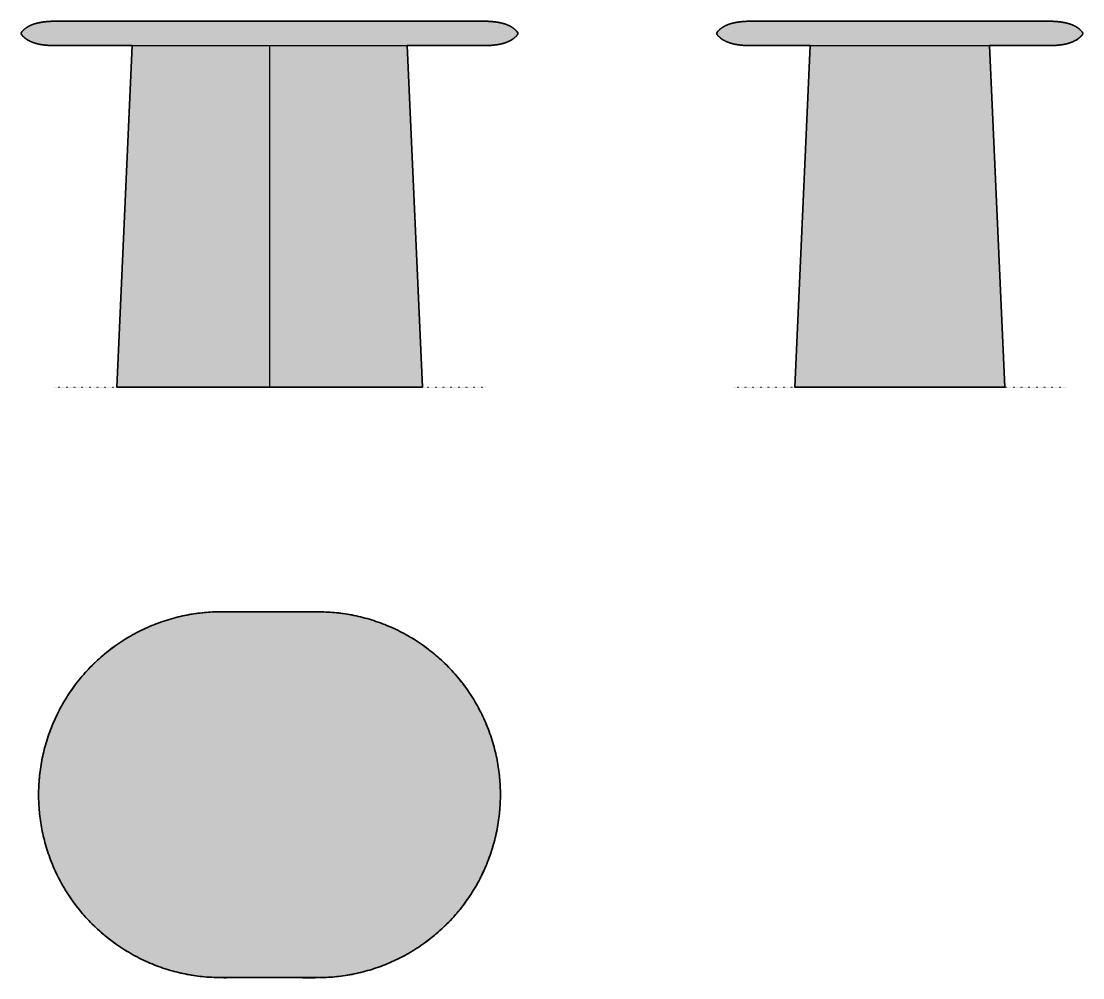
# Model space of a CAD drawing. Header units: millimetres. Extents: x -39 to 1180, y -678 to 420.
import ezdxf

# ---------------------------------------------------------------- set-up
doc = ezdxf.new("R2010")
doc.units = ezdxf.units.MM
doc.linetypes.add('Dots', pattern=[1, 0, -1])
doc.layers.add('Blocks', color=7, linetype='Continuous')
doc.layers.add('Blocks$Fill', color=7, linetype='Continuous', true_color=0xffffff)
for name, color, linetype, lineweight, true_color in [('Blocks$Inner', 7, 'Continuous', 25, 0x007f00), ('Blocks$Outline', 7, 'Continuous', 35, 0xff3f3f), ('Groud', 7, 'Dots', 25, 0x243775)]:
    doc.layers.add(name, color=color, linetype=linetype, lineweight=lineweight, true_color=true_color)

# ---------------------------------------------------------------- blocks, each defined once
blk = doc.blocks.new('Proto 02 Coffee Table Top')
at = {"layer": 'Blocks$Fill'}
blk.add_hatch(color=256, dxfattribs=at).paths.add_polyline_path([(419.3, 173.6), (309.3, 173.6), (304.7, 173.5), (300, 173.4), (295.2, 173.1), (290.5, 172.8), (285.7, 172.3), (280.8, 171.7), (276, 170.9), (271.1, 170.1), (266.3, 169.1), (261.4, 168), (256.5, 166.8), (251.6, 165.5), (246.7, 164), (241.8, 162.4), (236.9, 160.7), (232, 158.9), (227.2, 156.9), (222.4, 154.8), (217.6, 152.5), (212.9, 150.1), (208.2, 147.6), (203.6, 145), (199, 142.3), (194.4, 139.4), (190, 136.4), (185.6, 133.2), (181.2, 130), (177, 126.6), (172.8, 123.2), (168.7, 119.6), (164.7, 115.9), (160.9, 112.1), (157.1, 108.2), (153.4, 104.2), (149.8, 100.1), (146.3, 96), (142.9, 91.7), (139.7, 87.4), (136.6, 83), (133.6, 78.5), (130.7, 74), (127.9, 69.4), (125.3, 64.7), (122.8, 60.1), (120.4, 55.3), (118.2, 50.5), (116.1, 45.7), (114.1, 40.9), (112.2, 36), (110.5, 31.2), (108.9, 26.3), (107.5, 21.4), (106.1, 16.5), (104.9, 11.6), (103.8, 6.7), (102.9, 1.8), (102, -3.1), (101.3, -7.9), (100.7, -12.7), (100.2, -17.5), (99.8, -22.3), (99.6, -27), (99.4, -31.7), (99.3, -36.4), (99.4, -41.1), (99.6, -45.8), (99.8, -50.5), (100.2, -55.3), (100.7, -60.1), (101.3, -64.9), (102, -69.7), (102.9, -74.6), (103.8, -79.5), (104.9, -84.4), (106.1, -89.3), (107.5, -94.2), (108.9, -99.1), (110.5, -104), (112.2, -108.8), (114.1, -113.7), (116.1, -118.5), (118.2, -123.3), (120.4, -128.1), (122.8, -132.9), (125.3, -137.5), (127.9, -142.2), (130.7, -146.8), (133.6, -151.3), (136.6, -155.8), (139.7, -160.2), (142.9, -164.5), (146.3, -168.8), (149.8, -172.9), (153.4, -177), (157.1, -181), (160.9, -184.9), (164.7, -188.7), (168.7, -192.4), (172.8, -196), (177, -199.4), (181.2, -202.8), (185.6, -206), (190, -209.2), (194.4, -212.2), (199, -215), (203.6, -217.8), (208.2, -220.4), (212.9, -222.9), (217.6, -225.3), (222.4, -227.6), (227.2, -229.7), (232, -231.7), (236.9, -233.5), (241.8, -235.2), (246.7, -236.8), (251.6, -238.3), (256.5, -239.6), (261.4, -240.8), (266.3, -241.9), (271.1, -242.9), (276, -243.7), (280.8, -244.5), (285.7, -245.1), (290.5, -245.5), (295.2, -245.9), (300, -246.2), (304.7, -246.3), (309.3, -246.4), (419.3, -246.4), (424, -246.3), (428.7, -246.2), (433.4, -245.9), (438.2, -245.5), (443, -245.1), (447.8, -244.5), (452.7, -243.7), (457.6, -242.9), (462.4, -241.9), (467.3, -240.8), (472.2, -239.6), (477.1, -238.3), (482, -236.8), (486.9, -235.2), (491.8, -233.5), (496.6, -231.7), (501.5, -229.7), (506.3, -227.6), (511.1, -225.3), (515.8, -222.9), (520.5, -220.4), (525.1, -217.8), (529.7, -215), (534.3, -212.2), (538.7, -209.2), (543.1, -206), (547.5, -202.8), (551.7, -199.4), (555.9, -196), (560, -192.4), (563.9, -188.7), (567.8, -184.9), (571.6, -181), (575.3, -177), (578.9, -172.9), (582.4, -168.8), (585.7, -164.5), (589, -160.2), (592.1, -155.8), (595.1, -151.3), (598, -146.8), (600.8, -142.2), (603.4, -137.5), (605.9, -132.9), (608.3, -128.1), (610.5, -123.3), (612.6, -118.5), (614.6, -113.7), (616.5, -108.8), (618.2, -104), (619.8, -99.1), (621.2, -94.2), (622.6, -89.3), (623.8, -84.4), (624.9, -79.5), (625.8, -74.6), (626.7, -69.7), (627.4, -64.9), (628, -60.1), (628.5, -55.3), (628.9, -50.5), (629.1, -45.8), (629.3, -41.1), (629.3, -36.4), (629.3, -31.7), (629.1, -27), (628.9, -22.3), (628.5, -17.5), (628, -12.7), (627.4, -7.9), (626.7, -3.1), (625.8, 1.8), (624.9, 6.7), (623.8, 11.6), (622.6, 16.5), (621.2, 21.4), (619.8, 26.3), (618.2, 31.2), (616.5, 36), (614.6, 40.9), (612.6, 45.7), (610.5, 50.5), (608.3, 55.3), (605.9, 60.1), (603.4, 64.7), (600.8, 69.4), (598, 74), (595.1, 78.5), (592.1, 83), (589, 87.4), (585.7, 91.7), (582.4, 96), (578.9, 100.1), (575.3, 104.2), (571.6, 108.2), (567.8, 112.1), (563.9, 115.9), (560, 119.6), (555.9, 123.2), (551.7, 126.6), (547.5, 130), (543.1, 133.2), (538.7, 136.4), (534.3, 139.4), (529.7, 142.3), (525.1, 145), (520.5, 147.6), (515.8, 150.1), (511.1, 152.5), (506.3, 154.8), (501.5, 156.9), (496.6, 158.9), (491.8, 160.7), (486.9, 162.4), (482, 164), (477.1, 165.5), (472.2, 166.8), (467.3, 168), (462.4, 169.1), (457.6, 170.1), (452.7, 170.9), (447.8, 171.7), (443, 172.3), (438.2, 172.8), (433.4, 173.1), (428.7, 173.4), (424, 173.5)], flags=0)
at = {"layer": 'Blocks$Inner'}
for p, q in [((309.3, 173.6), (419.3, 173.6)), ((419.3, -246.4), (309.3, -246.4))]:
    blk.add_line(p, q, dxfattribs=at)
at = {"layer": 'Blocks$Inner', "extrusion": (0, 0, -1)}
for centre, start, end in [((-309.3, -36.4), 270, 90), ((-419.3, -36.4), 90, 270)]:
    blk.add_arc(centre, 210, start, end, dxfattribs=at)
at = {"layer": 'Blocks$Outline'}
blk.add_rational_spline([(419.3, 173.6), (364.3, 173.6), (309.3, 173.6), (99.3, 173.6), (99.3, -36.4), (99.3, -246.4), (309.3, -246.4), (364.3, -246.4), (419.3, -246.4), (629.3, -246.4), (629.3, -36.4), (629.3, 173.6), (419.3, 173.6)], [1, 1, 1, 0.707106781187, 1, 0.707106781187, 1, 1, 1, 0.707106781187, 1, 0.707106781187, 1], degree=2, knots=[-1539.468915, -1539.468915, -1539.468915, -1429.468915, -1429.468915, -1099.601686, -1099.601686, -769.734457, -769.734457, -659.734457, -659.734457, -329.867229, -329.867229, 0, 0, 0], dxfattribs=at)
blk = doc.blocks.new('Proto 02 Coffee Table Side')
at = {"layer": 'Blocks$Fill'}
blk.add_hatch(color=256, dxfattribs=at).paths.add_polyline_path([(88.1, 392), (70.4, 0), (311.4, 0), (293.7, 392), (360, 392), (365.2, 392.1), (370.4, 392.3), (373, 392.6), (375.6, 392.9), (378.2, 393.3), (380.8, 393.7), (382.1, 394), (383.4, 394.3), (384.6, 394.7), (385.9, 395.1), (387.2, 395.5), (388.4, 396), (389.6, 396.5), (390.8, 397.1), (391.4, 397.4), (392, 397.7), (392.6, 398), (393.2, 398.3), (393.8, 398.7), (394.3, 399.1), (394.9, 399.4), (395.4, 399.8), (396, 400.2), (396.5, 400.6), (397, 401.1), (397.5, 401.5), (398, 401.9), (398.5, 402.4), (399, 402.9), (399.4, 403.3), (399.5, 403.4), (399.6, 403.5), (399.7, 403.6), (399.8, 403.7), (399.9, 403.8), (400, 404), (400.1, 404.1), (400.1, 404.2), (400.2, 404.3), (400.3, 404.4), (400.4, 404.5), (400.4, 404.6), (400.5, 404.7), (400.6, 404.9), (400.6, 405), (400.7, 405.1), (400.7, 405.2), (400.8, 405.2), (400.8, 405.3), (400.8, 405.3), (400.8, 405.4), (400.8, 405.4), (400.8, 405.5), (400.8, 405.5), (400.9, 405.6), (400.9, 405.6), (400.9, 405.7), (400.9, 405.8), (400.9, 405.8), (400.9, 405.9), (400.9, 405.9), (400.9, 406), (400.9, 406), (400.9, 406.1), (400.9, 406.2), (400.9, 406.2), (400.9, 406.3), (400.9, 406.3), (400.9, 406.4), (400.8, 406.4), (400.8, 406.5), (400.8, 406.5), (400.8, 406.6), (400.8, 406.7), (400.8, 406.7), (400.8, 406.8), (400.7, 406.8), (400.7, 406.9), (400.6, 407), (400.6, 407.1), (400.5, 407.2), (400.4, 407.3), (400.4, 407.5), (400.3, 407.6), (400.2, 407.7), (400.1, 407.8), (400.1, 407.9), (400, 408), (399.9, 408.1), (399.8, 408.2), (399.7, 408.3), (399.6, 408.4), (399.5, 408.5), (399.4, 408.6), (399, 409.1), (398.5, 409.6), (398, 410), (397.5, 410.5), (397, 410.9), (396.5, 411.3), (396, 411.8), (395.4, 412.2), (394.9, 412.5), (394.3, 412.9), (393.8, 413.3), (393.2, 413.6), (392.6, 414), (392, 414.3), (391.4, 414.6), (390.8, 414.9), (389.6, 415.4), (388.4, 416), (387.2, 416.4), (385.9, 416.9), (384.6, 417.3), (383.4, 417.6), (382.1, 418), (380.8, 418.2), (378.2, 418.7), (375.6, 419.1), (373, 419.4), (370.4, 419.7), (365.2, 419.9), (360, 420), (21.8, 420), (16.6, 419.9), (11.4, 419.7), (8.8, 419.4), (6.2, 419.1), (3.6, 418.7), (1, 418.2), (-0.3, 418), (-1.6, 417.6), (-2.9, 417.3), (-4.1, 416.9), (-5.4, 416.4), (-6.6, 416), (-7.9, 415.4), (-9.1, 414.9), (-9.7, 414.6), (-10.3, 414.3), (-10.8, 414), (-11.4, 413.6), (-12, 413.3), (-12.6, 412.9), (-13.1, 412.5), (-13.7, 412.2), (-14.2, 411.8), (-14.7, 411.3), (-15.2, 410.9), (-15.7, 410.5), (-16.2, 410), (-16.7, 409.6), (-17.2, 409.1), (-17.7, 408.6), (-17.8, 408.5), (-17.8, 408.4), (-17.9, 408.3), (-18, 408.2), (-18.1, 408.1), (-18.2, 408), (-18.3, 407.9), (-18.4, 407.8), (-18.4, 407.7), (-18.5, 407.6), (-18.6, 407.5), (-18.7, 407.3), (-18.7, 407.2), (-18.8, 407.1), (-18.9, 407), (-18.9, 406.9), (-19, 406.8), (-19, 406.8), (-19, 406.7), (-19, 406.7), (-19, 406.6), (-19, 406.5), (-19.1, 406.5), (-19.1, 406.4), (-19.1, 406.4), (-19.1, 406.3), (-19.1, 406.3), (-19.1, 406.2), (-19.1, 406.2), (-19.1, 406.1), (-19.1, 406), (-19.1, 406), (-19.1, 405.9), (-19.1, 405.9), (-19.1, 405.8), (-19.1, 405.8), (-19.1, 405.7), (-19.1, 405.6), (-19.1, 405.6), (-19.1, 405.5), (-19.1, 405.5), (-19, 405.4), (-19, 405.4), (-19, 405.3), (-19, 405.3), (-19, 405.2), (-19, 405.2), (-18.9, 405.1), (-18.9, 405), (-18.8, 404.9), (-18.7, 404.7), (-18.7, 404.6), (-18.6, 404.5), (-18.5, 404.4), (-18.4, 404.3), (-18.4, 404.2), (-18.3, 404.1), (-18.2, 404), (-18.1, 403.8), (-18, 403.7), (-17.9, 403.6), (-17.8, 403.5), (-17.8, 403.4), (-17.7, 403.3), (-17.2, 402.9), (-16.7, 402.4), (-16.2, 401.9), (-15.7, 401.5), (-15.2, 401.1), (-14.7, 400.6), (-14.2, 400.2), (-13.7, 399.8), (-13.1, 399.4), (-12.6, 399.1), (-12, 398.7), (-11.4, 398.3), (-10.8, 398), (-10.3, 397.7), (-9.7, 397.4), (-9.1, 397.1), (-7.9, 396.5), (-6.6, 396), (-5.4, 395.5), (-4.1, 395.1), (-2.9, 394.7), (-1.6, 394.3), (-0.3, 394), (1, 393.7), (3.6, 393.3), (6.2, 392.9), (8.8, 392.6), (11.4, 392.3), (16.6, 392.1), (21.8, 392)], flags=0)
at = {"layer": 'Blocks$Inner'}
for p, q in [((360, 420), (21.8, 420)), ((21.8, 392), (360, 392))]:
    blk.add_line(p, q, dxfattribs=at)
blk.add_lwpolyline([(88.1, 392), (70.4, 0), (311.4, 0), (293.7, 392)], dxfattribs=at)
for centre, radius, start, end in [((3.5, 388.6), 29.1, 115.5774, 136.5874), ((10, 374.4), 44.7, 101.5698, 115.2173), ((18.7, 326.7), 93.3, 94.5287, 100.9529), ((21.7, 260.2), 159.8, 89.9646, 93.7131), ((360.1, 260.2), 159.8, 86.2869, 90.0354), ((363, 326.7), 93.3, 79.0471, 85.4713), ((371.8, 374.4), 44.7, 64.7827, 78.4302), ((378.3, 388.6), 29.1, 43.4126, 64.4226), ((-16.9, 406), 2.23, 156.9772, 180.3107), ((-16.9, 406), 2.23, 179.6893, 203.0228), ((-12.6, 403.6), 7.07, 135.1667, 152.8943), ((-12.6, 408.3), 7.07, 207.1057, 224.8333), ((3.5, 423.4), 29.1, 223.4126, 244.4226), ((378.3, 423.4), 29.1, 295.5774, 316.5874), ((394.4, 403.6), 7.07, 27.1057, 44.8333), ((394.4, 408.3), 7.07, 315.1667, 332.8943), ((398.7, 406), 2.23, 359.6893, 23.0228), ((398.7, 406), 2.23, 336.9772, 0.3107), ((10, 437.5), 44.7, 244.7827, 258.4302), ((18.7, 485.3), 93.3, 259.0471, 265.4713), ((21.7, 551.8), 159.8, 266.2869, 270.0354), ((360.1, 551.8), 159.8, 269.9646, 273.7131), ((363, 485.3), 93.3, 274.5287, 280.9529), ((371.8, 437.5), 44.7, 281.5698, 295.2173)]:
    blk.add_arc(centre, radius, start, end, dxfattribs=at)
at = {"layer": 'Blocks$Outline'}
blk.add_lwpolyline([(88.1, 392), (70.4, 0), (311.4, 0), (293.7, 392)], dxfattribs=at)
for points, weights, knots in [([(21.8, 420), (16.6, 420), (11.4, 419.7), (6.1, 419.2), (1, 418.2), (-4.2, 417.2), (-9.1, 414.9), (-13.9, 412.6), (-17.7, 408.6), (-18.4, 407.9), (-18.9, 406.9), (-19.1, 406.4), (-19.1, 406), (-19.1, 405.5), (-18.9, 405.1), (-18.4, 404.1), (-17.7, 403.3), (-13.9, 399.4), (-9.1, 397.1), (-4.2, 394.8), (1, 393.7), (6.1, 392.7), (11.4, 392.3), (16.6, 392), (21.8, 392), (54.9, 392), (88.1, 392)], [1, 0.999465026956, 1, 0.998428956726, 1, 0.992916283746, 1, 0.983238884281, 1, 0.988057410494, 1, 0.979340257124, 1, 0.979340257124, 1, 0.988057410494, 1, 0.983238884281, 1, 0.992916283746, 1, 0.998428956726, 1, 0.999465026956, 1, 1, 1], [0, 0, 0, 10.453625, 10.453625, 20.911031, 20.911031, 31.559843, 31.559843, 42.243255, 42.243255, 44.431805, 44.431805, 45.33935, 45.33935, 46.246894, 46.246894, 48.435444, 48.435444, 59.118856, 59.118856, 69.767669, 69.767669, 80.225074, 80.225074, 90.678699, 90.678699, 156.920077, 156.920077, 156.920077]), ([(293.7, 392), (326.8, 392), (360, 392), (365.2, 392), (370.4, 392.3), (375.6, 392.7), (380.8, 393.7), (386, 394.8), (390.8, 397.1), (395.7, 399.4), (399.4, 403.3), (400.2, 404.1), (400.7, 405.1), (400.9, 405.5), (400.9, 406), (400.9, 406.4), (400.7, 406.9), (400.2, 407.9), (399.4, 408.6), (395.7, 412.6), (390.8, 414.9), (386, 417.2), (380.8, 418.2), (375.6, 419.2), (370.4, 419.7), (365.2, 420), (360, 420), (190.9, 420), (21.8, 420)], [1, 1, 1, 0.999465026956, 1, 0.998428956726, 1, 0.992916283746, 1, 0.983238884281, 1, 0.988057410494, 1, 0.979340257124, 1, 0.979340257124, 1, 0.988057410494, 1, 0.983238884281, 1, 0.992916283746, 1, 0.998428956726, 1, 0.999465026956, 1, 1, 1], [362.582249, 362.582249, 362.582249, 428.823627, 428.823627, 439.277252, 439.277252, 449.734658, 449.734658, 460.383471, 460.383471, 471.066883, 471.066883, 473.255433, 473.255433, 474.162977, 474.162977, 475.070521, 475.070521, 477.259071, 477.259071, 487.942483, 487.942483, 498.591296, 498.591296, 509.048702, 509.048702, 519.502327, 519.502327, 857.647254, 857.647254, 857.647254])]:
    blk.add_rational_spline(points, weights, degree=2, knots=knots, dxfattribs=at)
blk = doc.blocks.new('Proto 02 Coffee Table Front')
at = {"layer": 'Blocks$Fill'}
blk.add_hatch(color=256, dxfattribs=at).paths.add_polyline_path([(88.6, 392), (71, 0), (422, 0), (404.3, 392), (490.5, 392), (495.8, 392.1), (501, 392.3), (503.6, 392.6), (506.2, 392.9), (508.8, 393.3), (511.3, 393.7), (512.6, 394), (513.9, 394.3), (515.2, 394.7), (516.5, 395.1), (517.7, 395.5), (519, 396), (520.2, 396.5), (521.4, 397.1), (522, 397.4), (522.6, 397.7), (523.2, 398), (523.8, 398.3), (524.3, 398.7), (524.9, 399.1), (525.4, 399.4), (526, 399.8), (526.5, 400.2), (527.1, 400.6), (527.6, 401.1), (528.1, 401.5), (528.6, 401.9), (529.1, 402.4), (529.5, 402.9), (530, 403.3), (530.1, 403.4), (530.2, 403.5), (530.3, 403.6), (530.4, 403.7), (530.5, 403.8), (530.5, 404), (530.6, 404.1), (530.7, 404.2), (530.8, 404.3), (530.9, 404.4), (530.9, 404.5), (531, 404.6), (531.1, 404.7), (531.2, 404.9), (531.2, 405), (531.3, 405.1), (531.3, 405.2), (531.3, 405.2), (531.3, 405.3), (531.4, 405.3), (531.4, 405.4), (531.4, 405.4), (531.4, 405.5), (531.4, 405.5), (531.4, 405.6), (531.4, 405.6), (531.4, 405.7), (531.4, 405.8), (531.5, 405.8), (531.5, 405.9), (531.5, 405.9), (531.5, 406), (531.5, 406), (531.5, 406.1), (531.5, 406.2), (531.4, 406.2), (531.4, 406.3), (531.4, 406.3), (531.4, 406.4), (531.4, 406.4), (531.4, 406.5), (531.4, 406.5), (531.4, 406.6), (531.4, 406.7), (531.3, 406.7), (531.3, 406.8), (531.3, 406.8), (531.3, 406.9), (531.2, 407), (531.2, 407.1), (531.1, 407.2), (531, 407.3), (530.9, 407.5), (530.9, 407.6), (530.8, 407.7), (530.7, 407.8), (530.6, 407.9), (530.5, 408), (530.5, 408.1), (530.4, 408.2), (530.3, 408.3), (530.2, 408.4), (530.1, 408.5), (530, 408.6), (529.5, 409.1), (529.1, 409.6), (528.6, 410), (528.1, 410.5), (527.6, 410.9), (527.1, 411.3), (526.5, 411.8), (526, 412.2), (525.4, 412.5), (524.9, 412.9), (524.3, 413.3), (523.8, 413.6), (523.2, 414), (522.6, 414.3), (522, 414.6), (521.4, 414.9), (520.2, 415.4), (519, 416), (517.7, 416.4), (516.5, 416.9), (515.2, 417.3), (513.9, 417.6), (512.6, 418), (511.3, 418.2), (508.8, 418.7), (506.2, 419.1), (503.6, 419.4), (501, 419.7), (495.8, 419.9), (490.5, 420), (2.4, 420), (-2.8, 419.9), (-8.1, 419.7), (-10.7, 419.4), (-13.3, 419.1), (-15.8, 418.7), (-18.4, 418.2), (-19.7, 418), (-21, 417.6), (-22.3, 417.3), (-23.6, 416.9), (-24.8, 416.4), (-26.1, 416), (-27.3, 415.4), (-28.5, 414.9), (-29.1, 414.6), (-29.7, 414.3), (-30.3, 414), (-30.8, 413.6), (-31.4, 413.3), (-32, 412.9), (-32.5, 412.5), (-33.1, 412.2), (-33.6, 411.8), (-34.1, 411.3), (-34.7, 410.9), (-35.2, 410.5), (-35.7, 410), (-36.1, 409.6), (-36.6, 409.1), (-37.1, 408.6), (-37.2, 408.5), (-37.3, 408.4), (-37.4, 408.3), (-37.5, 408.2), (-37.5, 408.1), (-37.6, 408), (-37.7, 407.9), (-37.8, 407.8), (-37.9, 407.7), (-37.9, 407.6), (-38, 407.5), (-38.1, 407.3), (-38.2, 407.2), (-38.2, 407.1), (-38.3, 407), (-38.4, 406.9), (-38.4, 406.8), (-38.4, 406.8), (-38.4, 406.7), (-38.4, 406.7), (-38.5, 406.6), (-38.5, 406.5), (-38.5, 406.5), (-38.5, 406.4), (-38.5, 406.4), (-38.5, 406.3), (-38.5, 406.3), (-38.5, 406.2), (-38.5, 406.2), (-38.5, 406.1), (-38.5, 406), (-38.5, 406), (-38.5, 405.9), (-38.5, 405.9), (-38.5, 405.8), (-38.5, 405.8), (-38.5, 405.7), (-38.5, 405.6), (-38.5, 405.6), (-38.5, 405.5), (-38.5, 405.5), (-38.5, 405.4), (-38.5, 405.4), (-38.4, 405.3), (-38.4, 405.3), (-38.4, 405.2), (-38.4, 405.2), (-38.4, 405.1), (-38.3, 405), (-38.2, 404.9), (-38.2, 404.7), (-38.1, 404.6), (-38, 404.5), (-37.9, 404.4), (-37.9, 404.3), (-37.8, 404.2), (-37.7, 404.1), (-37.6, 404), (-37.5, 403.8), (-37.5, 403.7), (-37.4, 403.6), (-37.3, 403.5), (-37.2, 403.4), (-37.1, 403.3), (-36.6, 402.9), (-36.1, 402.4), (-35.7, 401.9), (-35.2, 401.5), (-34.7, 401.1), (-34.1, 400.6), (-33.6, 400.2), (-33.1, 399.8), (-32.5, 399.4), (-32, 399.1), (-31.4, 398.7), (-30.8, 398.3), (-30.3, 398), (-29.7, 397.7), (-29.1, 397.4), (-28.5, 397.1), (-27.3, 396.5), (-26.1, 396), (-24.8, 395.5), (-23.6, 395.1), (-22.3, 394.7), (-21, 394.3), (-19.7, 394), (-18.4, 393.7), (-15.8, 393.3), (-13.3, 392.9), (-10.7, 392.6), (-8.1, 392.3), (-2.8, 392.1), (2.4, 392)], flags=0)
at = {"layer": 'Blocks$Inner'}
for p, q in [((490.5, 420, 0), (2.4, 420, 0)), ((2.4, 392, 0), (490.5, 392, 0))]:
    blk.add_line(p, q, dxfattribs=at)
for points in [[(88.6, 392), (71, 0), (422, 0), (404.3, 392)], [(246.5, 392), (246.5, 0)]]:
    blk.add_lwpolyline(points, dxfattribs=at)
for centre, radius, start, end in [((-15.9, 388.6, 0), 29.1, 115.5774, 136.5874), ((-9.5, 374.4, 0), 44.7, 101.5698, 115.2173), ((-0.7, 326.7, 0), 93.3, 94.5287, 100.9529), ((2.3, 260.2, 0), 159.8, 89.9646, 93.7131), ((490.6, 260.2, 0), 159.8, 86.2869, 90.0354), ((493.6, 326.7, 0), 93.3, 79.0471, 85.4713), ((502.4, 374.4, 0), 44.7, 64.7827, 78.4302), ((508.8, 388.6, 0), 29.1, 43.4126, 64.4226), ((-36.3, 406, 0), 2.23, 156.9772, 180.3107), ((-36.3, 406, 0), 2.23, 179.6893, 203.0228), ((-32.1, 403.6, 0), 7.07, 135.1667, 152.8943), ((-32.1, 408.3, 0), 7.07, 207.1057, 224.8333), ((-15.9, 423.4, 0), 29.1, 223.4126, 244.4226), ((508.8, 423.4, 0), 29.1, 295.5774, 316.5874), ((525, 403.6, 0), 7.07, 27.1057, 44.8333), ((525, 408.3, 0), 7.07, 315.1667, 332.8943), ((529.2, 406, 0), 2.23, 359.6893, 23.0228), ((529.2, 406, 0), 2.23, 336.9772, 0.3107), ((-9.5, 437.5, 0), 44.7, 244.7827, 258.4302), ((-0.7, 485.3, 0), 93.3, 259.0471, 265.4713), ((2.3, 551.8, 0), 159.8, 266.2869, 270.0354), ((490.6, 551.8, 0), 159.8, 269.9646, 273.7131), ((493.6, 485.3, 0), 93.3, 274.5287, 280.9529), ((502.4, 437.5, 0), 44.7, 281.5698, 295.2173)]:
    blk.add_arc(centre, radius, start, end, dxfattribs=at)
at = {"layer": 'Blocks$Outline'}
blk.add_lwpolyline([(88.6, 392), (71, 0), (422, 0), (404.3, 392)], dxfattribs=at)
for points, weights, knots in [([(2.4, 420, 0), (-2.8, 420, 0), (-8.1, 419.7, 0), (-13.3, 419.2, 0), (-18.4, 418.2, 0), (-23.7, 417.2, 0), (-28.5, 414.9, 0), (-33.4, 412.6, 0), (-37.1, 408.6, 0), (-37.9, 407.9, 0), (-38.4, 406.9, 0), (-38.5, 406.4, 0), (-38.5, 406, 0), (-38.5, 405.5, 0), (-38.4, 405.1, 0), (-37.9, 404.1, 0), (-37.1, 403.3, 0), (-33.4, 399.4, 0), (-28.5, 397.1, 0), (-23.7, 394.8, 0), (-18.4, 393.7, 0), (-13.3, 392.7, 0), (-8.1, 392.3, 0), (-2.8, 392, 0), (2.4, 392, 0), (45.5, 392, 0), (88.6, 392, 0)], [1, 0.999465026956, 1, 0.998428956726, 1, 0.992916283746, 1, 0.983238884281, 1, 0.988057410494, 1, 0.979340257124, 1, 0.979340257124, 1, 0.988057410494, 1, 0.983238884281, 1, 0.992916283746, 1, 0.998428956726, 1, 0.999465026956, 1, 1, 1], [0, 0, 0, 10.453625, 10.453625, 20.911031, 20.911031, 31.559843, 31.559843, 42.243255, 42.243255, 44.431805, 44.431805, 45.33935, 45.33935, 46.246894, 46.246894, 48.435444, 48.435444, 59.118856, 59.118856, 69.767669, 69.767669, 80.225074, 80.225074, 90.678699, 90.678699, 176.920077, 176.920077, 176.920077]), ([(404.3, 392, 0), (447.4, 392, 0), (490.5, 392, 0), (495.8, 392, 0), (501, 392.3, 0), (506.2, 392.7, 0), (511.3, 393.7, 0), (516.6, 394.8, 0), (521.4, 397.1, 0), (526.3, 399.4, 0), (530, 403.3, 0), (530.8, 404.1, 0), (531.3, 405.1, 0), (531.5, 405.5, 0), (531.5, 406, 0), (531.5, 406.4, 0), (531.3, 406.9, 0), (530.8, 407.9, 0), (530, 408.6, 0), (526.3, 412.6, 0), (521.4, 414.9, 0), (516.6, 417.2, 0), (511.3, 418.2, 0), (506.2, 419.2, 0), (501, 419.7, 0), (495.8, 420, 0), (490.5, 420, 0), (246.5, 420, 0), (2.4, 420, 0)], [1, 1, 1, 0.999465026956, 1, 0.998428956726, 1, 0.992916283746, 1, 0.983238884281, 1, 0.988057410494, 1, 0.979340257124, 1, 0.979340257124, 1, 0.988057410494, 1, 0.983238884281, 1, 0.992916283746, 1, 0.998428956726, 1, 0.999465026956, 1, 1, 1], [492.582249, 492.582249, 492.582249, 578.823627, 578.823627, 589.277252, 589.277252, 599.734658, 599.734658, 610.383471, 610.383471, 621.066883, 621.066883, 623.255433, 623.255433, 624.162977, 624.162977, 625.070521, 625.070521, 627.259071, 627.259071, 637.942483, 637.942483, 648.591296, 648.591296, 659.048702, 659.048702, 669.502327, 669.502327, 1157.647254, 1157.647254, 1157.647254])]:
    blk.add_rational_spline(points, weights, degree=2, knots=knots, dxfattribs=at)

msp = doc.modelspace()

# ---------------------------------------------------------------- linework, layer by layer
at = {"layer": 'Groud'}
for points in [[(0, 0), (492.9, 0)], [(778.9, 0), (1160.7, 0)]]:
    msp.add_lwpolyline(points, dxfattribs=at)

# ---------------------------------------------------------------- block references
at = {"layer": 'Blocks'}
for name, p in [('Proto 02 Coffee Table Front', (0, 0)), ('Proto 02 Coffee Table Side', (778.9, 0, 0)), ('Proto 02 Coffee Table Top', (-117.9, -431.4, 0))]:
    msp.add_blockref(name, p, dxfattribs=at)

doc.saveas('drawing.dxf')
